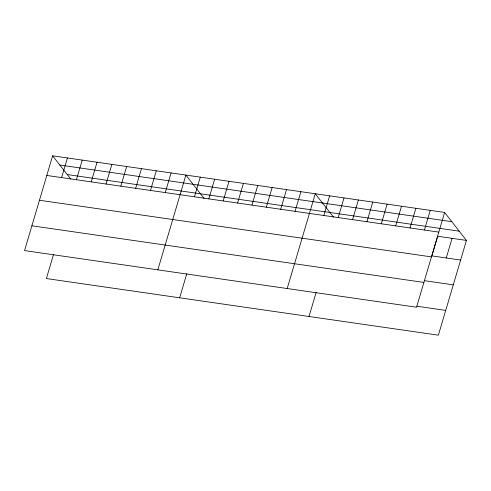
<?xml version="1.0" encoding="UTF-8"?>
<svg xmlns="http://www.w3.org/2000/svg" width="491" height="491" viewBox="0 0 491 491"><rect width="100%" height="100%" fill="white"/><g stroke="black" fill="none" stroke-linecap="round" stroke-linejoin="round"><path stroke-width="0.74" d="M52.623 155.819L24.55 250.594L416.546 307.225L444.619 212.45L52.623 155.819L70.851 179.16M61.614 177.607L67.433 157.955M53.507 254.485L46.381 278.55L438.377 335.181L466.45 240.406L444.619 212.45M76.418 179.743L82.243 160.097M91.228 181.885L97.052 162.239M106.038 184.027L111.856 164.375M120.847 186.163L126.666 166.517M135.657 188.305L141.476 168.652M150.467 190.447L156.285 170.794M165.271 192.582L171.095 172.936M157.832 269.847L185.905 175.072L204.127 198.419M194.454 196.799L200.279 177.153M208.828 198.873L214.647 179.227M179.657 297.804L186.783 273.739M223.202 200.954L229.021 181.302M237.576 203.029L243.395 183.382M251.951 205.103L257.769 185.457M266.325 207.184L272.143 187.531M280.692 209.258L286.517 189.612M295.066 211.339L300.891 191.686M287.186 288.536L315.265 193.761L333.487 217.108M323.815 215.488L329.633 195.841M338.189 217.568L344.007 197.916M309.017 316.492L316.143 292.433M352.563 219.643L358.381 199.99M366.937 221.717L372.755 202.071M381.311 223.798L387.129 204.146M395.685 225.872L401.503 206.22M410.053 227.947L415.877 208.301M424.427 230.027L430.251 210.375M446.258 257.984L452.076 238.331M59.828 165.044L451.824 221.68M67.249 174.55L459.245 231.181M46.805 175.465L438.801 232.102M466.45 240.406L437.702 236.257L431.884 255.903L460.632 260.058M39.458 200.26L431.46 256.891M424.537 280.699L453.285 284.848M31.89 225.799L423.893 282.435M416.976 306.237L445.718 310.392"/></g></svg>
